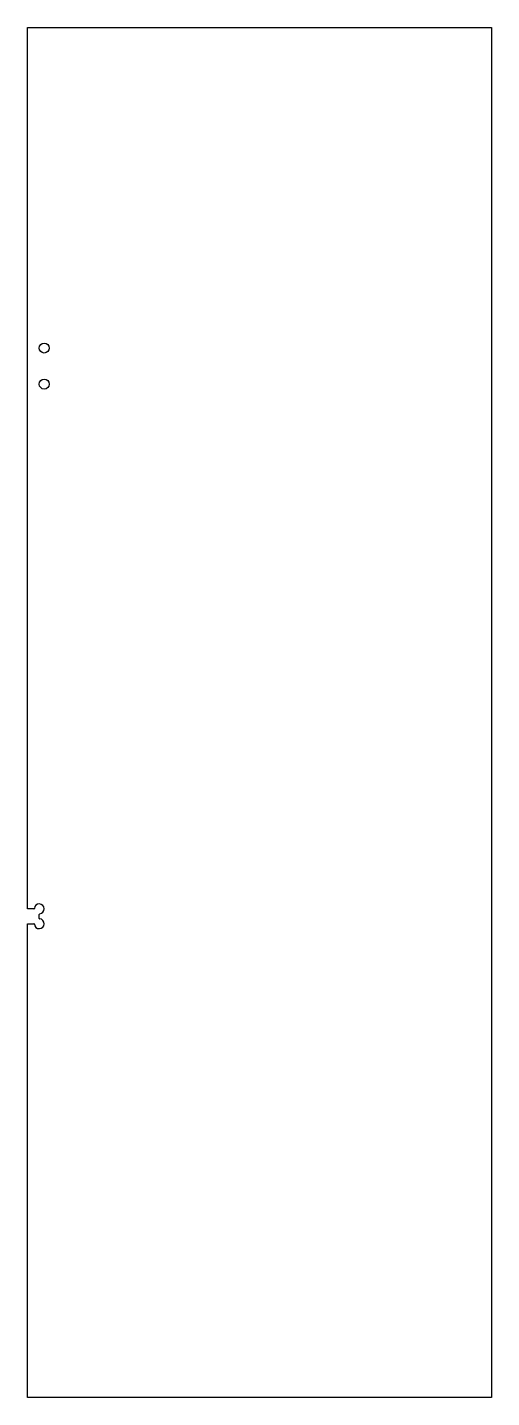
# Model space of a CAD drawing. Extents: x 746263 to 747202, y 165163 to 167936.
import ezdxf

# ---------------------------------------------------------------- set-up
doc = ezdxf.new("R2010")
doc.units = 0

msp = doc.modelspace()

# ---------------------------------------------------------------- linework, layer by layer
for p, q in [((746262.9, 166152.5), (746262.9, 167936.5)), ((746262.9, 167936.5), (747201.9, 167936.5)), ((747201.9, 167936.5), (747201.9, 165163.5)), ((746276, 166152.5), (746262.9, 166152.5)), ((746286.9, 166133.4), (746286.9, 166141.5)), ((746262.9, 165163.5), (746262.9, 166122.5)), ((746262.9, 166122.5), (746276, 166122.5)), ((747201.9, 165163.5), (746262.9, 165163.5))]:
    msp.add_line(p, q)
for centre in [(746296.9, 167287.5), (746296.9, 167214.5)]:
    msp.add_circle(centre, 10)
for centre, radius, start, end in [((746286.9, 166152.5), 10, 275.2159, 174.7841), ((746276, 166153.5), 1, 270, 354.7841), ((746286.9, 166122.5), 10, 185.2159, 84.7841), ((746287.9, 166141.5), 1, 95.2159, 180), ((746287.9, 166133.4), 1, 180, 264.7841), ((746276, 166121.5), 1, 5.2159, 90)]:
    msp.add_arc(centre, radius, start, end)

doc.saveas('drawing.dxf')
